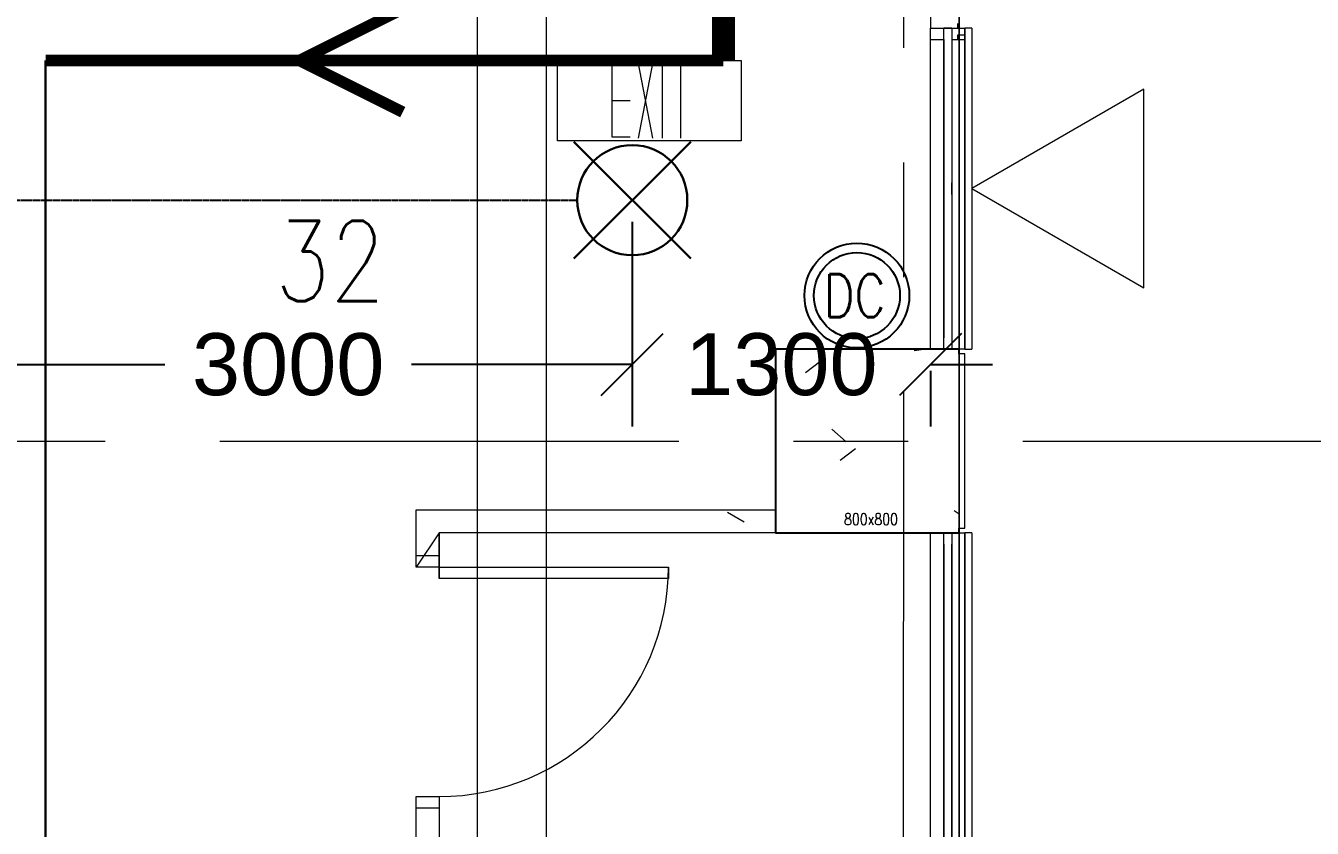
# Model space of a CAD drawing. Header units: millimetres. Extents: x -47219 to 440296, y -79832 to 7189.
# Drawn here: x 3013 to 8622, y -69712 to -66215 of the extents above; entities that cross this region are included whole.
import ezdxf

# ---------------------------------------------------------------- set-up
doc = ezdxf.new("R2010")
doc.units = ezdxf.units.MM
doc.linetypes.add('BLK_2 - 3RD STOREY  LOWER ROOF PLAN-archi clean_25 SEPT 2024$0$IDA - Grid Line', pattern=[3500, 2000, -500, 500, -500])
doc.linetypes.add('HIDDEN2', pattern=[4.7625, 3.175, -1.5875])
doc.layers.get('Defpoints').update_dxf_attribs({"color": 8, "lineweight": 9})
for name, color, linetype, lineweight in [('BLK_2 - 3RD STOREY  LOWER ROOF PLAN-archi clean_25 SEPT 2024$0$1599_DB_A_BLK2_HQ_R21-2ND STOREY 20230517--$0$S-_COLN----_E', 8, 'Continuous', 9), ('BLK_2 - 3RD STOREY  LOWER ROOF PLAN-archi clean_25 SEPT 2024$0$1599_DB_A_BLK2_HQ_R21-3RD STOREY 230517$0$A-_DETA----_ED-1', 8, 'Continuous', 9), ('BLK_2 - 3RD STOREY  LOWER ROOF PLAN-archi clean_25 SEPT 2024$0$1599_DB_A_BLK2_HQ_R21-3RD STOREY 230517$0$A-_DOOR----_E', 8, 'Continuous', 9), ('BLK_2 - 3RD STOREY  LOWER ROOF PLAN-archi clean_25 SEPT 2024$0$1599_DB_A_BLK2_HQ_R21-3RD STOREY 230517$0$A-_GENM----_M', 8, 'Continuous', 9), ('BLK_2 - 3RD STOREY  LOWER ROOF PLAN-archi clean_25 SEPT 2024$0$1599_DB_A_BLK2_HQ_R21-3RD STOREY 230517$0$A-_WALL----_H-1', 8, 'Continuous', 9), ('BLK_2 - 3RD STOREY  LOWER ROOF PLAN-archi clean_25 SEPT 2024$0$1599_DB_A_BLK2_HQ_R21-3RD STOREY 230517$0$A-_WIND----_E', 8, 'Continuous', 9), ('BLK_2 - 3RD STOREY  LOWER ROOF PLAN-archi clean_25 SEPT 2024$0$1599_DB_A_BLK2_HQ_R21-3RD STOREY 230517$0$E-_LIGT----_E', 8, 'Continuous', 9), ('BLK_2 - 3RD STOREY  LOWER ROOF PLAN-archi clean_25 SEPT 2024$0$1599_DB_A_BLK2_HQ_R21-3RD STOREY 230517$0$S-_COLN----_E', 8, 'Continuous', 9), ('BLK_2 - 3RD STOREY  LOWER ROOF PLAN-archi clean_25 SEPT 2024$0$A-_FLOR----_E', 8, 'Continuous', 9), ('BLK_2 - 3RD STOREY  LOWER ROOF PLAN-archi clean_25 SEPT 2024$0$A-_GENM----_M', 8, 'Continuous', 9), ('BLK_2 - 3RD STOREY  LOWER ROOF PLAN-archi clean_25 SEPT 2024$0$A-_WALL----_E', 8, 'Continuous', 9), ('BLK_2 - 3RD STOREY  LOWER ROOF PLAN-archi clean_25 SEPT 2024$0$A-_WALL----_E-1', 8, 'Continuous', 18), ('BLK_2 - 3RD STOREY  LOWER ROOF PLAN-archi clean_25 SEPT 2024$0$A-_WIND----_E', 8, 'Continuous', 9), ('BLK_2 - 3RD STOREY  LOWER ROOF PLAN-archi clean_25 SEPT 2024$0$S-_ANOTGRID_E-1', 8, 'BLK_2 - 3RD STOREY  LOWER ROOF PLAN-archi clean_25 SEPT 2024$0$IDA - Grid Line', 9), ('BLK_2 - 3RD STOREY  LOWER ROOF PLAN-archi clean_25 SEPT 2024$0$S-_COLN----_E', 8, 'Continuous', 9), ('BLK_2 - 3RD STOREY  LOWER ROOF PLAN-archi clean_25 SEPT 2024$0$S-_COLN----_E-1', 8, 'Continuous', 9), ('BLK_2 - 3RD STOREY  LOWER ROOF PLAN-archi clean_25 SEPT 2024$0$S-_COLN----_E-2', 8, 'Continuous', 25), ('M-_SPRKPIEX_E-', 1, 'Continuous', 30), ('NW_BEAM AND COLUMN', 134, 'Continuous', 5), ('S-_LINE----_N-', 140, 'Continuous', 18), ('S-TEXT', 140, 'Continuous', 18)]:
    doc.layers.add(name, color=color, linetype=linetype, lineweight=lineweight)
for name, color, linetype in [('DIM', 8, 'Continuous'), ('M-_FIRESPRK_T-', 7, 'Continuous'), ('M-_SPRKBEAM_E-', 12, 'HIDDEN2'), ('M-FIRE----_E-', 12, 'Continuous')]:
    doc.layers.add(name, color=color, linetype=linetype)
doc.styles.add('RomanS_3', font='romans__.ttf', dxfattribs={"width": 0.8, "height": 50})
doc.styles.add('Simplex', font='SIMPLEX.shx', dxfattribs={"width": 0.8, "height": 2.5})
doc.styles.get("Standard").update_dxf_attribs({"font": 'arial.ttf'})
doc.styles.add('TW_Romans', font='romans.shx', dxfattribs={"width": 0.8})
doc.dimstyles.new('DIM 150', dxfattribs={"dimscale": 1500, "dimtxt": 0.18, "dimasz": 0.18, "dimexe": 0.18, "dimexo": 0.0625, "dimgap": 0.09, "dimtad": 0, "dimtih": 1, "dimtoh": 1, "dimdec": 0, "dimzin": 0, "dimdsep": 46, "dimtxsty": 'Standard', "dimblk": 'OBLIQUE', "dimcen": 0.09, "dimadec": 0, "dimazin": 0, "dimtfac": 1, "dimtdec": 0, "dimtofl": 0, "dimtmove": 0, "dimatfit": 3, "dimfxl": 1, "dimtolj": 1, "dimtzin": 0, "dimarcsym": 0})

# ---------------------------------------------------------------- blocks, each defined once
blk = doc.blocks.new('Extinguisher')
at = {"layer": 'M-FIRE----_E-'}
for radius in [238, 195.4]:
    blk.add_circle((0, 0), radius, dxfattribs=at)
at = {"color": 7, "style": 'TW_Romans', "width": 0.8}
blk.add_text('DC', height=195, dxfattribs=at).set_placement((-151, -98.4))
blk = doc.blocks.new('3rd Structure')
at = {"layer": 'NW_BEAM AND COLUMN', "color": 8}
for p, q in [((-23450, -79450), (-23450, -50650)), ((-23150, -50650), (-23150, -79450)), ((-21350, -79450), (-21350, -50650)), ((-21350, -50650), (-21350, -79450)), ((-22150, -71600), (-21350, -71600)), ((-22150, -72400), (-22150, -71600)), ((-21350, -71600), (-21350, -72400)), ((-21350, -72400), (-22150, -72400))]:
    blk.add_line(p, q, dxfattribs=at)
at = {"layer": 'S-TEXT', "color": 8, "insert": (-21851.4, -72315.6), "char_height": 50, "width": 313.287, "attachment_point": 1, "line_spacing_factor": 0.983083, "style": 'RomanS_3'}
blk.add_mtext('800x800', dxfattribs=at)
blk = doc.blocks.new('fire0101')
at = {"color": 0, "linetype": 'Continuous'}
blk.add_circle((0, 0), 100, dxfattribs=at)
blk = doc.blocks.new('Under B spk')
for p, q in [((318.2, -318.2), (-318.2, 318.2)), ((318.2, 318.2), (-318.2, -318.2))]:
    blk.add_line(p, q)
blk.add_circle((0, 0), 300)
blk = doc.blocks.new('_Oblique')
at = {"color": 0, "linetype": 'ByBlock', "lineweight": -2}
blk.add_line((-0.5, -0.5), (0.5, 0.5), dxfattribs=at)
blk = doc.blocks.new('*D105')
at = {"layer": 'Defpoints', "color": 0, "transparency": 16777216}
for p in [(2657.4, -66975.1), (5657.4, -66975.1), (5657.4, -67691.7)]:
    blk.add_point(p, dxfattribs=at)
at = {"layer": 'DIM', "color": 0, "lineweight": -2, "transparency": 16777216}
for p, q in [((2657.4, -67068.8), (2657.4, -67961.7)), ((5657.4, -67068.8), (5657.4, -67961.7)), ((2657.4, -67691.7), (3619.8, -67691.7)), ((5657.4, -67691.7), (4695, -67691.7))]:
    blk.add_line(p, q, dxfattribs=at)
at = {"layer": 'DIM', "color": 0, "lineweight": -2, "transparency": 16777216, "xscale": 270, "yscale": 270, "zscale": 270, "rotation": 180}
blk.add_blockref('_Oblique', (2657.4, -67691.7), dxfattribs=at)
at = {"layer": 'DIM', "color": 0, "lineweight": -2, "transparency": 16777216, "xscale": 270, "yscale": 270, "zscale": 270}
blk.add_blockref('_Oblique', (5657.4, -67691.7), dxfattribs=at)
at = {"layer": 'DIM', "color": 0, "transparency": 16777216, "insert": (4157.4, -67691.7), "char_height": 270, "attachment_point": 5}
blk.add_mtext('\\A1;3000', dxfattribs=at)
blk = doc.blocks.new('*D106')
at = {"layer": 'Defpoints', "color": 0, "transparency": 16777216}
for p in [(5657.4, -66975.1), (6957.1, -67624.7), (6957.1, -67691.7)]:
    blk.add_point(p, dxfattribs=at)
at = {"layer": 'DIM', "color": 0, "lineweight": -2, "transparency": 16777216}
for p, q in [((5657.4, -67068.8), (5657.4, -67961.7)), ((5657.4, -67691.7), (5387.4, -67691.7)), ((6957.1, -67691.7), (7227.1, -67691.7)), ((6957.1, -67718.4), (6957.1, -67961.7))]:
    blk.add_line(p, q, dxfattribs=at)
at = {"layer": 'DIM', "color": 0, "lineweight": -2, "transparency": 16777216, "xscale": 270, "yscale": 270, "zscale": 270}
blk.add_blockref('_Oblique', (5657.4, -67691.7), dxfattribs=at)
at = {"layer": 'DIM', "color": 0, "lineweight": -2, "transparency": 16777216, "xscale": 270, "yscale": 270, "zscale": 270, "rotation": 180}
blk.add_blockref('_Oblique', (6957.1, -67691.7), dxfattribs=at)
at = {"layer": 'DIM', "color": 0, "transparency": 16777216, "insert": (6307.3, -67691.7), "char_height": 270, "attachment_point": 5}
blk.add_mtext('\\A1;1300', dxfattribs=at)
blk = doc.blocks.new('BLK_2 - 3RD STOREY  LOWER ROOF PLAN-archi clean_25 SEPT 2024$0$1599_DB_A_BLK2_HQ_R21-3RD STOREY 230517$0$IDA - F - Single - Swing - 1100L X 2200H - B2-TD01-3240952-LINKVIEW_BLK2_3RD STOREY')
at = {"layer": 'BLK_2 - 3RD STOREY  LOWER ROOF PLAN-archi clean_25 SEPT 2024$0$1599_DB_A_BLK2_HQ_R21-3RD STOREY 230517$0$A-_DOOR----_E'}
for p, q in [((-550, 50), (-500, 50)), ((-500, 50), (-500, -50)), ((500, 50), (550, 50)), ((500, -50), (500, 50)), ((-500, -50), (-550, -50)), ((450, -50), (500, -50)), ((450, -1050), (450, -50)), ((500, -50), (500, -1050)), ((550, -50), (500, -50)), ((500, -1050), (450, -1050))]:
    blk.add_line(p, q, dxfattribs=at)
blk.add_arc((500, -50), 1000, 180, 270, dxfattribs=at)
blk = doc.blocks.new('BLK_2 - 3RD STOREY  LOWER ROOF PLAN-archi clean_25 SEPT 2024$0$IDA - Casement w Top Hung - 2 Panels - 1400L X 1500H - B2-AW02-3436905-BLK 2 3RD STOREY PLAN')
at = {"layer": 'BLK_2 - 3RD STOREY  LOWER ROOF PLAN-archi clean_25 SEPT 2024$0$A-_WIND----_E'}
for p, q in [((-700, 17.5), (700, 17.5)), ((-700, 17.5), (-700, -17.5)), ((-615, 17.5), (-650, 17.5)), ((-650, 17.5), (-25, 17.5)), ((-650, 17.5), (650, 17.5)), ((650, 17.5), (-650, 17.5)), ((-35, 17.5), (-615, 17.5)), ((-615, 17.5), (-60, 17.5)), ((0, 17.5), (-35, 17.5)), ((-24.9, 17.5), (25, 17.5)), ((35, 17.5), (0, 17.5)), ((25, 17.5), (650, 17.5)), ((615, 17.5), (35, 17.5)), ((60, 17.5), (615, 17.5)), ((650, 17.5), (615, 17.5)), ((700, 17.5), (700, -17.5)), ((700, -17.5), (-700, -17.5)), ((-650, -17.5), (-615, -17.5)), ((-25, -17.5), (-650, -17.5)), ((650, -17.5), (-650, -17.5)), ((650, -17.5), (-650, -17.5)), ((-615, -17.5), (-35, -17.5)), ((-60, -17.5), (-615, -17.5)), ((-35, -17.5), (0, -17.5)), ((-24.9, -17.5), (25, -17.5)), ((0, -17.5), (35, -17.5)), ((650, -17.5), (25, -17.5)), ((35, -17.5), (615, -17.5)), ((615, -17.5), (60, -17.5)), ((615, -17.5), (650, -17.5))]:
    blk.add_line(p, q, dxfattribs=at)
blk = doc.blocks.new('BLK_2 - 3RD STOREY  LOWER ROOF PLAN-archi clean_25 SEPT 2024$0$IDA - Casement w Top Hung - 2 Panels - 1400L X 1500H - B2-AW02-3436906-BLK 2 3RD STOREY PLAN')
at = {"layer": 'BLK_2 - 3RD STOREY  LOWER ROOF PLAN-archi clean_25 SEPT 2024$0$A-_WIND----_E'}
for p, q in [((-700, 17.5), (700, 17.5)), ((-700, 17.5), (-700, -17.5)), ((-650, 17.5), (-615, 17.5)), ((-650, 17.5), (-25, 17.5)), ((-650, 17.5), (650, 17.5)), ((-650, 17.5), (650, 17.5)), ((-615, 17.5), (-35, 17.5)), ((-615, 17.5), (-60, 17.5)), ((-35, 17.5), (0, 17.5)), ((25, 17.5), (-24.9, 17.5)), ((0, 17.5), (35, 17.5)), ((25, 17.5), (650, 17.5)), ((35, 17.5), (615, 17.5)), ((60, 17.5), (615, 17.5)), ((615, 17.5), (650, 17.5)), ((700, 17.5), (700, -17.5)), ((700, -17.5), (-700, -17.5)), ((-615, -17.5), (-650, -17.5)), ((-25, -17.5), (-650, -17.5)), ((650, -17.5), (-650, -17.5)), ((-650, -17.5), (650, -17.5)), ((-35, -17.5), (-615, -17.5)), ((-60, -17.5), (-615, -17.5)), ((0, -17.5), (-35, -17.5)), ((25, -17.5), (-24.9, -17.5)), ((35, -17.5), (0, -17.5)), ((650, -17.5), (25, -17.5)), ((615, -17.5), (35, -17.5)), ((615, -17.5), (60, -17.5)), ((650, -17.5), (615, -17.5))]:
    blk.add_line(p, q, dxfattribs=at)
blk = doc.blocks.new('BLK_2 - 3RD STOREY  LOWER ROOF PLAN-archi clean_25 SEPT 2024$0$Wall Motif - Type 1-2680402-BLK 2 3RD STOREY PLAN')
at = {"layer": 'BLK_2 - 3RD STOREY  LOWER ROOF PLAN-archi clean_25 SEPT 2024$0$A-_GENM----_M'}
for p, q in [((-575, -75), (825, -75)), ((-575, -75), (-575, -105)), ((825, -105), (-575, -105)), ((-525, -75), (81.1, -75)), ((81.1, -105), (-525, -105)), ((-481.1, -75), (125, -75)), ((-481.1, -75), (731.1, -75)), ((125, -105), (-481.1, -105)), ((731.1, -105), (-481.1, -105)), ((125, -75), (731.1, -75)), ((731.1, -105), (125, -105)), ((168.9, -75), (775, -75)), ((775, -105), (168.9, -105)), ((825, -105), (825, -75))]:
    blk.add_line(p, q, dxfattribs=at)
blk = doc.blocks.new('BLK_2 - 3RD STOREY  LOWER ROOF PLAN-archi clean_25 SEPT 2024$0$1599_DB_A_BLK2_HQ_R21-3RD STOREY 230517$0$IDA - Exit Sign - IDA - Exit Sign - One Side-2587573-LINKVIEW_BLK2_3RD STOREY')
at = {"layer": 'BLK_2 - 3RD STOREY  LOWER ROOF PLAN-archi clean_25 SEPT 2024$0$1599_DB_A_BLK2_HQ_R21-3RD STOREY 230517$0$A-_DETA----_ED-1'}
for p, q in [((-163.9, -115.1), (-163.9, -432.5)), ((-83.9, -115.1), (-163.9, -115.1)), ((-48.9, -112.8), (14, -437.8)), ((14, -112.8), (-48.9, -437.8)), ((55.1, -112.8), (55.1, -437.8)), ((185.1, -115.3), (85.1, -115.3)), ((135.1, -115.3), (135.1, -437.8)), ((-83.9, -275), (-163.9, -275)), ((-163.9, -432.5), (-83.9, -432.5))]:
    blk.add_line(p, q, dxfattribs=at)
at = {"layer": 'BLK_2 - 3RD STOREY  LOWER ROOF PLAN-archi clean_25 SEPT 2024$0$1599_DB_A_BLK2_HQ_R21-3RD STOREY 230517$0$E-_LIGT----_E'}
for p, q in [((-400, -450), (-400, -100)), ((-400, -100), (400, -100)), ((400, -100), (400, -450)), ((400, -450), (-400, -450))]:
    blk.add_line(p, q, dxfattribs=at)
blk = doc.blocks.new('BLK_2 - 3RD STOREY  LOWER ROOF PLAN-archi clean_25 SEPT 2024$0$1599_DB_A_BLK2_HQ_R21-3RD STOREY 230517$0$Wall Motif - Type 1-2680402-LINKVIEW_BLK2_3RD STOREY')
at = {"layer": 'BLK_2 - 3RD STOREY  LOWER ROOF PLAN-archi clean_25 SEPT 2024$0$1599_DB_A_BLK2_HQ_R21-3RD STOREY 230517$0$A-_GENM----_M'}
for p, q in [((-575, -75), (825, -75)), ((-575, -75), (-575, -105)), ((825, -105), (-575, -105)), ((825, -105), (825, -75))]:
    blk.add_line(p, q, dxfattribs=at)
blk = doc.blocks.new('BLK_2 - 3RD STOREY  LOWER ROOF PLAN-archi clean_25 SEPT 2024$0$1599_DB_A_BLK2_HQ_R21-3RD STOREY 230517$0$IDA - Casement w Top Hung - 2 Panels - 1400L X 1500H - B2-AW02-3436906-LINKVIEW_BLK2_3RD STOREY')
at = {"layer": 'BLK_2 - 3RD STOREY  LOWER ROOF PLAN-archi clean_25 SEPT 2024$0$1599_DB_A_BLK2_HQ_R21-3RD STOREY 230517$0$A-_WIND----_E'}
for p, q in [((-700, 17.5), (700, 17.5)), ((-700, 17.5), (-700, -17.5)), ((700, 17.5), (700, -17.5)), ((700, -17.5), (-700, -17.5))]:
    blk.add_line(p, q, dxfattribs=at)
blk = doc.blocks.new('BLK_2 - 3RD STOREY  LOWER ROOF PLAN-archi clean_25 SEPT 2024$0$1599_DB_A_BLK2_HQ_R21-3RD STOREY 230517$0$IDA - Casement w Top Hung - 2 Panels - 1400L X 1500H - B2-AW02-3436905-LINKVIEW_BLK2_3RD STOREY')
at = {"layer": 'BLK_2 - 3RD STOREY  LOWER ROOF PLAN-archi clean_25 SEPT 2024$0$1599_DB_A_BLK2_HQ_R21-3RD STOREY 230517$0$A-_WIND----_E'}
for p, q in [((-700, 17.5), (700, 17.5)), ((-700, 17.5), (-700, -17.5)), ((700, 17.5), (700, -17.5)), ((700, -17.5), (-700, -17.5))]:
    blk.add_line(p, q, dxfattribs=at)
blk = doc.blocks.new('BLK_2 - 3RD STOREY  LOWER ROOF PLAN-archi clean_25 SEPT 2024$0$sdfsdf')
at = {"layer": 'BLK_2 - 3RD STOREY  LOWER ROOF PLAN-archi clean_25 SEPT 2024$0$1599_DB_A_BLK2_HQ_R21-2ND STOREY 20230517--$0$S-_COLN----_E'}
h = blk.add_hatch(dxfattribs=at)
h.set_pattern_fill('FP_3', color=256, angle=90, style=0, pattern_type=2)
h.set_pattern_definition([(90, (-183194.73, -115823.08), (-254, 1016), [83.82, -678.18, 83.82, -678.18, -4064]), (90, (-183194.73, -115823.08), (-254, 1016), [-1524, 83.82, -1440.18, 83.82, -678.18, -1778]), (90, (-183194.73, -115823.08), (-254, 1016), [-3810, 83.82, -424.18, 83.82, -1186.18]), (210, (-183321.73, -115442.08), (-752.8818, -727.9705), [83.82, -678.18, 83.82, -678.18, -4064]), (210, (-183321.73, -115442.08), (-752.8818, -727.9705), [-1524, 83.82, -1440.18, 83.82, -678.18, -1778]), (210, (-183321.73, -115442.08), (-752.8818, -727.9705), [-3810, 83.82, -424.18, 83.82, -1186.18]), (330, (-183829.73, -115315.08), (1006.8818, -288.0295), [83.82, -678.18, 83.82, -678.18, -4064]), (330, (-183829.73, -115315.08), (1006.8818, -288.0295), [-1524, 83.82, -1440.18, 83.82, -678.18, -1778]), (330, (-183829.73, -115315.08), (1006.8818, -288.0295), [-3810, 83.82, -424.18, 83.82, -1186.18])])
h.paths.add_polyline_path([(-124188.4, -111152.4), (-124188.4, -111052.4), (-125288.4, -111052.4), (-125288.4, -111152.4)], flags=0)
at = {"layer": 'BLK_2 - 3RD STOREY  LOWER ROOF PLAN-archi clean_25 SEPT 2024$0$1599_DB_A_BLK2_HQ_R21-3RD STOREY 230517$0$S-_COLN----_E'}
h = blk.add_hatch(dxfattribs=at)
h.set_pattern_fill('FP_1', color=256, style=0, pattern_type=2)
h.set_pattern_definition([(50, (-131307.1, -42727.7), (1821.84, -159.39), [190.5, -2095.5]), (355, (-131307, -42727.7), (-352.43, 1910.567), [152.4, -1676.4]), (100.451, (-131155.3, -42741), (1469.426, 1751.166), [161.9, -1780.9]), (46.184, (-131307, -42219.7), (2710.79, -420.43), [285.75, -3143.25]), (96.636, (-131081.2, -42254.7), (2374.03, 2474.28), [242.85, -2671.35]), (351.184, (-131307, -42219.7), (2374.05, 2474.25), [228.6, -2514.6]), (21, (-131053.1, -42346.7), (1516.143, -1022.652), [190.5, -2095.5]), (326, (-131053, -42346.7), (618.02, 1841.88), [152.4, -1676.4]), (71.451, (-130926.7, -42432), (2134.17, 819.212), [161.9, -1780.9]), (37.5, (-131307.1, -42727.7), (30.886, 845.5504), [83.82, -1572.26, 83.82, -1617.98, -1682.75]), (37.5, (-131307.1, -42727.7), (30.886, 845.5504), [-3357.88, 83.82, -1598.93]), (7.5, (-131307.1, -42727.7), (668.197, 1001.806), [83.82, -886.46, 83.82, -1534.16, -641.35]), (7.5, (-131307.1, -42727.7), (668.197, 1001.806), [-2588.26, 83.82, -557.53]), (327.5, (-131873.5, -42727.7), (1355.909, -57.2896), [83.82, -551.18, 83.82, -1897.38, -2628.9]), (327.5, (-131873.5, -42727.7), (1355.909, -57.2896), [-2616.2, 83.82, -2545.08]), (317.5, (-132127.5, -42727.7), (1481.293, 254.266), [83.82, -741.68, 83.82, -1231.9, -1866.9]), (317.5, (-132127.5, -42727.7), (1481.293, 254.266), [-2141.22, 83.82, -1783.08])])
h.paths.add_polyline_path([(-124236.4, -111152.4), (-124236.4, -110352.4), (-125036.4, -110352.4), (-125036.4, -111152.4), (-124268.6, -111152.4)], flags=0)
at = {"layer": 'BLK_2 - 3RD STOREY  LOWER ROOF PLAN-archi clean_25 SEPT 2024$0$S-_COLN----_E-1'}
h = blk.add_hatch(dxfattribs=at)
h.set_pattern_fill('FP_1', color=256, style=0, pattern_type=2)
h.set_pattern_definition([(50, (-3e-10, -1e-11), (1821.841, -159.39), [190.5, -2095.5]), (355, (-3e-10, -1e-11), (-352.428, 1910.567), [152.4, -1676.4]), (100.451, (151.8, -13.3), (1469.426, 1751.166), [161.9, -1780.9]), (46.184, (-3e-10, 508), (2710.79, -420.428), [285.75, -3143.25]), (96.636, (226, 473), (2374.026, 2474.276), [242.85, -2671.35]), (351.184, (-3e-10, 508), (2374.05, 2474.253), [228.6, -2514.6]), (21, (254, 381), (1516.143, -1022.652), [190.5, -2095.5]), (326, (254, 381), (618.02, 1841.88), [152.4, -1676.4]), (71.451, (380.3, 295.8), (2134.171, 819.212), [161.9, -1780.9]), (37.5, (-3e-10, -1e-11), (30.886, 845.5504), [83.82, -1572.26, 83.82, -1617.98, -1682.75]), (37.5, (-3e-10, -1e-11), (30.886, 845.5504), [-3357.88, 83.82, -1598.93]), (7.5, (-3e-10, -1e-11), (668.1966, 1001.8057), [83.82, -886.46, 83.82, -1534.16, -641.35]), (7.5, (-3e-10, -1e-11), (668.1966, 1001.8057), [-2588.26, 83.82, -557.53]), (327.5, (-566.4, -1e-11), (1355.9093, -57.2896), [83.82, -551.18, 83.82, -1897.38, -2628.9]), (327.5, (-566.4, -1e-11), (1355.9093, -57.2896), [-2616.2, 83.82, -2545.08]), (317.5, (-820.4, -1e-11), (1481.293, 254.266), [83.82, -741.68, 83.82, -1231.9, -1866.9]), (317.5, (-820.4, -1e-11), (1481.293, 254.266), [-2141.22, 83.82, -1783.08])])
h.paths.add_polyline_path([(-124303.6, -111152.4), (-124236.4, -111152.4), (-124236.4, -110352.4), (-125036.4, -110352.4), (-125036.4, -111152.4), (-124804.6, -111152.4)])
at = {"layer": 'BLK_2 - 3RD STOREY  LOWER ROOF PLAN-archi clean_25 SEPT 2024$0$1599_DB_A_BLK2_HQ_R21-3RD STOREY 230517$0$S-_COLN----_E'}
for p, q in [((-124361.4, -108685.4), (-124361.4, -108952.4)), ((-124361.4, -110352.4), (-124361.4, -108952.4)), ((-124211.4, -108952.4), (-124211.4, -110352.4)), ((-124361.4, -109002.4), (-124303.6, -109002.4)), ((-124268.6, -109002.4), (-124241.4, -109002.4)), ((-124241.4, -108982.4), (-124211.4, -108982.4)), ((-124241.4, -109002.4), (-124241.4, -108982.4)), ((-124241.4, -109002.4), (-124211.4, -109002.4)), ((-124236.4, -109002.4), (-124236.4, -108982.4)), ((-123431.4, -109219.4), (-124181.4, -109652.4)), ((-123431.4, -110085.4), (-123431.4, -109219.4)), ((-124181.4, -109652.4), (-123431.4, -110085.4)), ((-125036.4, -110352.4), (-125036.4, -111152.4)), ((-124303.6, -110352.4), (-125036.4, -110352.4)), ((-124236.4, -110352.4), (-124268.6, -110352.4)), ((-124211.4, -110352.4), (-124236.4, -110352.4)), ((-124236.4, -110372.4), (-124236.4, -110352.4)), ((-124236.4, -110372.4), (-124236.4, -111132.4)), ((-124211.4, -110372.4), (-124236.4, -110372.4)), ((-124236.4, -111132.4), (-124236.4, -110372.4)), ((-124211.4, -111132.4), (-124211.4, -110372.4)), ((-125036.4, -111152.4), (-124303.6, -111152.4)), ((-124361.4, -112552.4), (-124361.4, -111152.4)), ((-124268.6, -111152.4), (-124236.4, -111152.4)), ((-124236.4, -111132.4), (-124211.4, -111132.4)), ((-124236.4, -111152.4), (-124236.4, -111132.4)), ((-124236.4, -111152.4), (-124211.4, -111152.4)), ((-124211.4, -111152.4), (-124211.4, -112552.4)), ((-126603.4, -111251.8), (-126503.4, -111251.8)), ((-126503.4, -112351.8), (-126603.4, -112351.8))]:
    blk.add_line(p, q, dxfattribs=at)
for points in [[(-126603.4, -111301.8), (-126603.4, -111051.8), (-125036.4, -111052.4), (-125036.4, -111152.4), (-126503.4, -111151.8), (-126603.4, -111301.8), (-126603.4, -111051.8), (-125036.4, -111052.4), (-125036.4, -111152.4), (-126503.4, -111151.8), (-126603.4, -111301.8), (-126603.4, -111051.8), (-125036.4, -111052.4), (-125036.4, -111152.4), (-126503.4, -111151.8)], [(-126503.4, -111151.8), (-126503.4, -111351.8), (-126503.4, -111151.8), (-126503.4, -111351.8), (-126503.4, -111151.8), (-126503.4, -111351.8)], [(-126503.4, -112301.8), (-126503.4, -114185.7), (-126603.4, -114185.7), (-126603.4, -112301.8), (-126503.4, -112301.8), (-126503.4, -114185.7), (-126603.4, -114185.7), (-126603.4, -112301.8), (-126503.4, -112301.8), (-126503.4, -114185.7), (-126603.4, -114185.7), (-126603.4, -112301.8)]]:
    blk.add_lwpolyline(points, dxfattribs=at)
at = {"layer": 'BLK_2 - 3RD STOREY  LOWER ROOF PLAN-archi clean_25 SEPT 2024$0$A-_FLOR----_E'}
for p, q in [((-124236.4, -108952.4), (-124236.4, -108685.4)), ((-124236.4, -108952.4), (-124236.4, -108932.4)), ((-124236.4, -111152.4), (-124236.4, -110352.4)), ((-124236.4, -111152.4), (-124236.4, -110352.4))]:
    blk.add_line(p, q, dxfattribs=at)
at = {"layer": 'BLK_2 - 3RD STOREY  LOWER ROOF PLAN-archi clean_25 SEPT 2024$0$A-_WALL----_E'}
for p, q in [((-124361.4, -110352.4), (-124361.4, -108952.4)), ((-124361.4, -108952.4), (-124241.4, -108952.4)), ((-124241.4, -108952.4), (-124211.4, -108952.4)), ((-124211.4, -108952.4), (-124211.4, -110352.4)), ((-124211.4, -110352.4), (-124361.4, -110352.4)), ((-124236.4, -110372.4), (-124236.4, -111132.4)), ((-124361.4, -112552.4), (-124361.4, -111152.4)), ((-124361.4, -111152.4), (-124211.4, -111152.4)), ((-124211.4, -111152.4), (-124211.4, -112552.4))]:
    blk.add_line(p, q, dxfattribs=at)
at = {"layer": 'BLK_2 - 3RD STOREY  LOWER ROOF PLAN-archi clean_25 SEPT 2024$0$A-_WALL----_E-1'}
for p, q in [((-124361.4, -108685.4), (-124361.4, -108952.4)), ((-124361.4, -108952.4), (-124241.4, -108952.4)), ((-124241.4, -108952.4), (-124241.4, -108932.4)), ((-124211.4, -110372.4), (-124236.4, -110372.4)), ((-124211.4, -111132.4), (-124211.4, -110372.4)), ((-124236.4, -111132.4), (-124211.4, -111132.4))]:
    blk.add_line(p, q, dxfattribs=at)
at = {"layer": 'BLK_2 - 3RD STOREY  LOWER ROOF PLAN-archi clean_25 SEPT 2024$0$S-_COLN----_E'}
blk.add_line((-124236.4, -111132.4), (-124236.4, -110372.4), dxfattribs=at)
at = {"layer": 'BLK_2 - 3RD STOREY  LOWER ROOF PLAN-archi clean_25 SEPT 2024$0$S-_COLN----_E-2'}
for p, q in [((-124236.4, -110352.4), (-125036.4, -110352.4)), ((-124236.4, -110372.4), (-124236.4, -110352.4)), ((-125036.4, -111152.4), (-124236.4, -111152.4)), ((-124236.4, -111152.4), (-124236.4, -111132.4))]:
    blk.add_line(p, q, dxfattribs=at)
blk.add_lwpolyline([(-125036.4, -110352.4), (-125036.4, -111152.4)], dxfattribs=at)
at = {"layer": 'BLK_2 - 3RD STOREY  LOWER ROOF PLAN-archi clean_25 SEPT 2024$0$1599_DB_A_BLK2_HQ_R21-3RD STOREY 230517$0$S-_COLN----_E'}
for name, p, rotation in [('BLK_2 - 3RD STOREY  LOWER ROOF PLAN-archi clean_25 SEPT 2024$0$1599_DB_A_BLK2_HQ_R21-3RD STOREY 230517$0$IDA - Casement w Top Hung - 2 Panels - 1400L X 1500H - B2-AW02-3436906-LINKVIEW_BLK2_3RD STOREY', (-124286.1, -109652.4), 270), ('BLK_2 - 3RD STOREY  LOWER ROOF PLAN-archi clean_25 SEPT 2024$0$1599_DB_A_BLK2_HQ_R21-3RD STOREY 230517$0$Wall Motif - Type 1-2680402-LINKVIEW_BLK2_3RD STOREY', (-124286.4, -109777.4), 90), ('BLK_2 - 3RD STOREY  LOWER ROOF PLAN-archi clean_25 SEPT 2024$0$1599_DB_A_BLK2_HQ_R21-3RD STOREY 230517$0$IDA - Casement w Top Hung - 2 Panels - 1400L X 1500H - B2-AW02-3436905-LINKVIEW_BLK2_3RD STOREY', (-124286.1, -111852.4), 90), ('BLK_2 - 3RD STOREY  LOWER ROOF PLAN-archi clean_25 SEPT 2024$0$1599_DB_A_BLK2_HQ_R21-3RD STOREY 230517$0$Wall Motif - Type 1-2680402-LINKVIEW_BLK2_3RD STOREY', (-124286.4, -111977.4), 90), ('BLK_2 - 3RD STOREY  LOWER ROOF PLAN-archi clean_25 SEPT 2024$0$1599_DB_A_BLK2_HQ_R21-3RD STOREY 230517$0$IDA - F - Single - Swing - 1100L X 2200H - B2-TD01-3240952-LINKVIEW_BLK2_3RD STOREY', (-126553.4, -111801.8), 90)]:
    blk.add_blockref(name, p, dxfattribs=dict(at, rotation=rotation))
blk.add_blockref('BLK_2 - 3RD STOREY  LOWER ROOF PLAN-archi clean_25 SEPT 2024$0$1599_DB_A_BLK2_HQ_R21-3RD STOREY 230517$0$IDA - Exit Sign - IDA - Exit Sign - One Side-2587573-LINKVIEW_BLK2_3RD STOREY', (-125586.4, -108994.1), dxfattribs=at)
at = {"layer": 'BLK_2 - 3RD STOREY  LOWER ROOF PLAN-archi clean_25 SEPT 2024$0$A-_GENM----_M', "rotation": 90}
for p in [(-124286.4, -109777.4), (-124286.4, -111977.4)]:
    blk.add_blockref('BLK_2 - 3RD STOREY  LOWER ROOF PLAN-archi clean_25 SEPT 2024$0$Wall Motif - Type 1-2680402-BLK 2 3RD STOREY PLAN', p, dxfattribs=at)
at = {"layer": 'BLK_2 - 3RD STOREY  LOWER ROOF PLAN-archi clean_25 SEPT 2024$0$A-_WIND----_E'}
for name, p, rotation in [('BLK_2 - 3RD STOREY  LOWER ROOF PLAN-archi clean_25 SEPT 2024$0$IDA - Casement w Top Hung - 2 Panels - 1400L X 1500H - B2-AW02-3436906-BLK 2 3RD STOREY PLAN', (-124286.1, -109652.4), 270), ('BLK_2 - 3RD STOREY  LOWER ROOF PLAN-archi clean_25 SEPT 2024$0$IDA - Casement w Top Hung - 2 Panels - 1400L X 1500H - B2-AW02-3436905-BLK 2 3RD STOREY PLAN', (-124286.1, -111852.4), 90)]:
    blk.add_blockref(name, p, dxfattribs=dict(at, rotation=rotation))
blk = doc.blocks.new('BLK_2 - 3RD STOREY  LOWER ROOF PLAN-archi clean_25 SEPT 2024')
at = {"layer": 'BLK_2 - 3RD STOREY  LOWER ROOF PLAN-archi clean_25 SEPT 2024$0$1599_DB_A_BLK2_HQ_R21-3RD STOREY 230517$0$A-_WALL----_H-1'}
h = blk.add_hatch(dxfattribs=at)
h.set_pattern_fill('FP_2', color=256, style=0, pattern_type=2)
h.set_pattern_definition([(0, (-131307.08, -42727.71), (1016, 254), [83.82, -678.18, 83.82, -678.18, -4064]), (0, (-131307.08, -42727.71), (1016, 254), [-1524, 83.82, -1440.18, 83.82, -678.18, -1778]), (0, (-131307.08, -42727.71), (1016, 254), [-3810, 83.82, -424.18, 83.82, -1186.18]), (120, (-130926.08, -42600.71), (-727.9705, 752.8818), [83.82, -678.18, 83.82, -678.18, -4064]), (120, (-130926.08, -42600.71), (-727.9705, 752.8818), [-1524, 83.82, -1440.18, 83.82, -678.18, -1778]), (120, (-130926.08, -42600.71), (-727.9705, 752.8818), [-3810, 83.82, -424.18, 83.82, -1186.18]), (240, (-130799.08, -42092.71), (-288.0295, -1006.8818), [83.82, -678.18, 83.82, -678.18, -4064]), (240, (-130799.08, -42092.71), (-288.0295, -1006.8818), [-1524, 83.82, -1440.18, 83.82, -678.18, -1778]), (240, (-130799.08, -42092.71), (-288.0295, -1006.8818), [-3810, 83.82, -424.18, 83.82, -1186.18])])
h.paths.add_polyline_path([(-124241.4, -108952.4), (-124241.4, -108932.4), (-124236.4, -108932.4), (-124237.9, -108705.4), (-124241.4, -108705.4), (-124241.4, -108685.4), (-124361.4, -108685.4), (-124361.4, -108952.4), (-124268.6, -108952.4)], flags=0)
at = {"layer": 'BLK_2 - 3RD STOREY  LOWER ROOF PLAN-archi clean_25 SEPT 2024$0$A-_WALL----_E'}
for p, q in [((-125036.4, -110352.4), (-125036.4, -111152.4)), ((-124303.6, -110352.4), (-125036.4, -110352.4)), ((-124236.4, -110352.4), (-125036.4, -110352.4))]:
    blk.add_line(p, q, dxfattribs=at)
blk.add_lwpolyline([(-125036.4, -110352.4), (-125036.4, -111152.4)], dxfattribs=at)
at = {"layer": 'BLK_2 - 3RD STOREY  LOWER ROOF PLAN-archi clean_25 SEPT 2024$0$S-_ANOTGRID_E-1'}
for p, q in [((-124434.4, -37038.2), (-124486.4, -122559.3)), ((-141458.5, -110752.4), (-96554.5, -110752.4))]:
    blk.add_line(p, q, dxfattribs=at)
at = {"layer": 'BLK_2 - 3RD STOREY  LOWER ROOF PLAN-archi clean_25 SEPT 2024$0$A-_WALL----_E'}
blk.add_blockref('BLK_2 - 3RD STOREY  LOWER ROOF PLAN-archi clean_25 SEPT 2024$0$sdfsdf', (0, 0), dxfattribs=at)

msp = doc.modelspace()

# ---------------------------------------------------------------- linework, layer by layer
at = {"layer": 'M-_SPRKBEAM_E-'}
msp.add_line((2897.4, -66975.1), (5417.4, -66975.1), dxfattribs=at)
at = {"layer": 'M-_SPRKPIEX_E-'}
msp.add_line((3099.5, -66366.4), (3099.5, -73414.1), dxfattribs=at)
for points, const_width in [([(6054.8, -24399.6), (6054.8, -66366.4)], 100), ([(4656.8, -66591.4), (4206.8, -66366.4), (4656.8, -66141.4)], 50), ([(6054.8, -66366.4), (3099.5, -66366.4)], 50)]:
    msp.add_lwpolyline(points, dxfattribs=dict(at, const_width=const_width))

# ---------------------------------------------------------------- block references
msp.add_blockref('BLK_2 - 3RD STOREY  LOWER ROOF PLAN-archi clean_25 SEPT 2024', (131318.5, 42727.7), dxfattribs=at)
at = {"layer": 'M-_SPRKPIEX_E-', "xscale": 2.4, "yscale": 2.4, "zscale": 2.4, "rotation": 258.865011862231}
msp.add_blockref('fire0101', (5657.4, -66975.1), dxfattribs=at)
at = {"layer": 'M-_SPRKPIEX_E-', "xscale": 0.8, "yscale": 0.8, "zscale": 0.8}
msp.add_blockref('Under B spk', (5657.4, -66975.1), dxfattribs=at)
at = {"layer": 'M-FIRE----_E-', "xscale": 0.9600000000000002, "yscale": 0.9600000000000002, "zscale": 0.9600000000000002}
msp.add_blockref('Extinguisher', (6636.6, -67390.7), dxfattribs=at)
at = {"layer": 'S-_LINE----_N-'}
msp.add_blockref('3rd Structure', (28432.1, 3975.3), dxfattribs=at)

# ---------------------------------------------------------------- texts
at = {"layer": 'M-_FIRESPRK_T-', "style": 'Simplex', "width": 0.8}
msp.add_text('32', height=350, dxfattribs=at).set_placement((4100.1, -67414.6))

# ---------------------------------------------------------------- dimensions: what is measured, and where the dimension line sits
at = {"layer": 'DIM'}
for base, p1, p2, picture, middle in [((5657.4, -67691.7), (2657.4, -66975.1), (5657.4, -66975.1), '*D105', (4157.4, -67691.7)), ((6957.1, -67691.7), (5657.4, -66975.1), (6957.1, -67624.7), '*D106', (6307.3, -67691.7))]:
    dim = msp.add_linear_dim(base=base, p1=p1, p2=p2, dimstyle='DIM 150', override={"dimtmove": 1}, dxfattribs=at)
    dim.commit()
    dim.dimension.update_dxf_attribs({"geometry": picture, "text_midpoint": middle})

doc.saveas('drawing.dxf')
